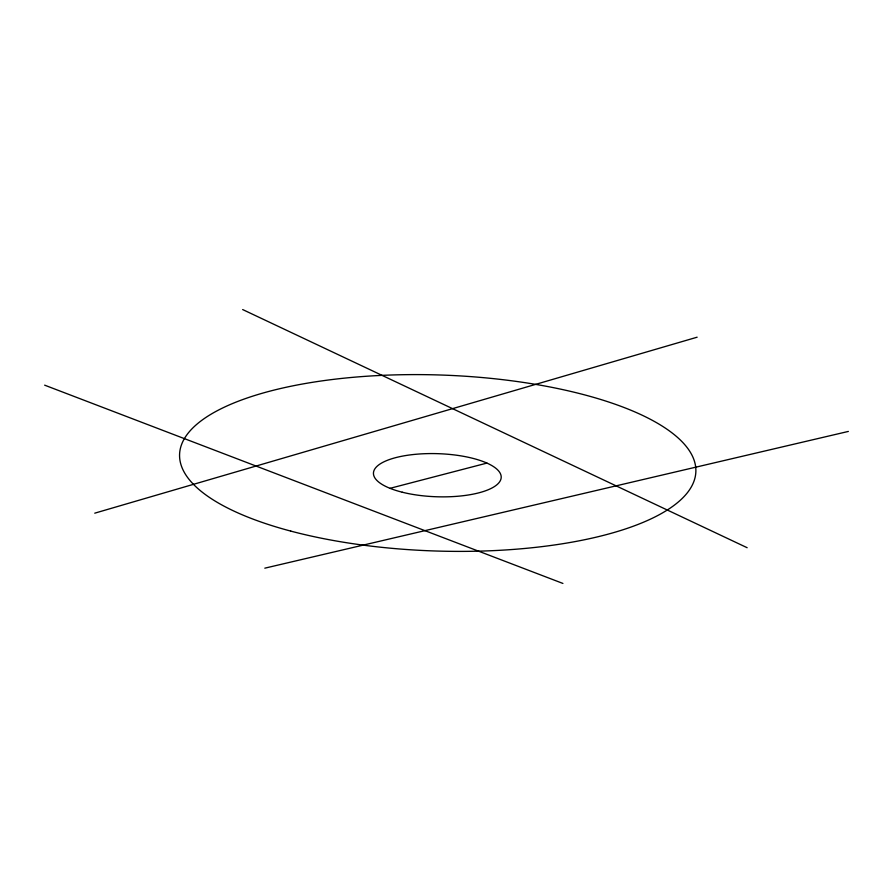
<?xml version="1.0" encoding="UTF-8"?>
<svg xmlns="http://www.w3.org/2000/svg" width="893" height="893" viewBox="0 0 893 893"><rect width="100%" height="100%" fill="white"/><g stroke="black" fill="none" stroke-linecap="round" stroke-linejoin="round"><path stroke-width="1.34" d="M94.747 513.174L697.132 337.197M390.04 488.326L486.931 463.087M264.808 568.171L848.35 431.431M44.65 385.162L562.914 583.442M242.662 309.558L747.14 547.71M402.241 492.21A63.905 21.555 1.9 0 0 501.096 478.347A63.905 21.555 1.9 0 0 408.648 455.106A63.905 21.555 1.9 0 0 402.241 492.21M290.783 531.101A258.278 88.027 1.9 0 0 695.011 477.755A258.278 88.027 1.9 0 0 327.396 380.139A258.278 88.027 1.9 0 0 290.783 531.101"/></g></svg>
